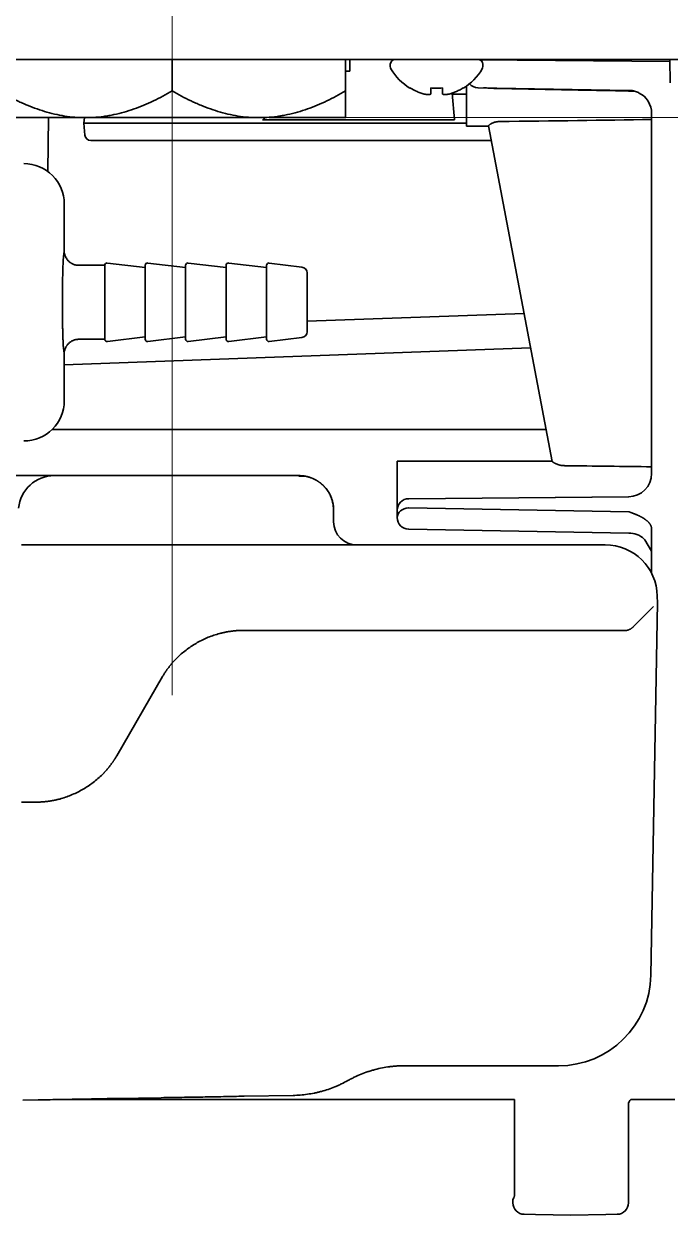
# Model space of a CAD drawing. Extents: x 6327 to 10269, y -393 to 3204.
# Drawn here: x 6962.4 to 7018.3, y 1271 to 1374.1 of the extents above; entities that cross this region are included whole.
import ezdxf

# ---------------------------------------------------------------- set-up
doc = ezdxf.new("R2010")
doc.units = 0
doc.header["$LTSCALE"] = 5
doc.layers.get('0').update_dxf_attribs({"linetype": 'CONTINUOUS', "lineweight": 0})
doc.layers.add('1', color=7, linetype='CONTINUOUS', true_color=0xffffff)

msp = doc.modelspace()

# ---------------------------------------------------------------- linework, layer by layer
at = {"color": 3}
for p, q in [((6975.2, 1416.02), (6975.2, 1316.02)), ((6925.2, 1366.02), (7025.2, 1366.02))]:
    msp.add_line(p, q, dxfattribs=at)
at = {"layer": '1', "color": 7, "linetype": 'Continuous', "lineweight": 35}
for p, q in [((6339.57, 1371.03), (7085.57, 1371.03)), ((6975.2, 1368.32), (6975.2, 1371.03)), ((6990.2, 1368.32), (6990.2, 1371.03)), ((6990.57, 1370.03), (6990.57, 1371.03)), ((6994.07, 1370.63), (6994.07, 1370.43)), ((7001.76, 1371.02), (7018.24, 1370.87)), ((7002.07, 1370.43), (7002.07, 1370.63)), ((7004, 1371.03), (7004.17, 1371)), ((7018.24, 1371.03), (7018.27, 1369.01)), ((6990.57, 1370.03), (6990.2, 1370.03)), ((6995.77, 1368.55), (6995.77, 1368.58)), ((7000.37, 1368.58), (7000.37, 1368.55)), ((7000.67, 1365.28), (7000.67, 1368.75)), ((7001.66, 1368.6), (7014.71, 1368.37)), ((6999.62, 1365.81), (6999.41, 1368.13)), ((6999.42, 1368.03), (7000.67, 1368.03)), ((7016.67, 1335.2), (7016.67, 1366.37)), ((6964.52, 1366.02), (6964.44, 1361.35)), ((6967.02, 1366.02), (6968.38, 1366.02)), ((6967.57, 1365.53), (6967.62, 1366.02)), ((6967.57, 1365.53), (6967.66, 1364.48)), ((6975.57, 1365.53), (6967.57, 1365.53)), ((6975.57, 1365.53), (7000.67, 1365.53)), ((6982.02, 1366.02), (6983.38, 1366.02)), ((6999.62, 1365.81), (6983.03, 1365.81)), ((7000.67, 1365.28), (7002.57, 1365.28)), ((7008.06, 1336.26), (7002.57, 1365.29)), ((6975.57, 1364.03), (6968.16, 1364.03)), ((7002.81, 1364.03), (6975.57, 1364.03)), ((6965.87, 1354.48), (6965.87, 1358.53)), ((6969.37, 1353.23), (6967.12, 1353.23)), ((6969.37, 1353.23), (6969.37, 1346.83)), ((6972.87, 1353.03), (6969.6, 1353.42)), ((6972.87, 1346.83), (6972.87, 1353.23)), ((6976.37, 1353.03), (6973.1, 1353.42)), ((6976.37, 1346.83), (6976.37, 1353.23)), ((6979.87, 1353.03), (6976.6, 1353.42)), ((6979.87, 1346.83), (6979.87, 1353.23)), ((6983.37, 1353.03), (6980.1, 1353.42)), ((6983.37, 1346.83), (6983.37, 1353.23)), ((6986.43, 1353.08), (6983.6, 1353.42)), ((6986.87, 1350.03), (6986.87, 1352.58)), ((6986.87, 1347.47), (6986.87, 1350.03)), ((6986.87, 1348.39), (7005.64, 1349.07)), ((6967.12, 1346.83), (6969.37, 1346.83)), ((6969.6, 1346.63), (6972.87, 1347.03)), ((6973.1, 1346.63), (6976.37, 1347.03)), ((6976.6, 1346.63), (6979.87, 1347.03)), ((6980.1, 1346.63), (6983.37, 1347.03)), ((6983.6, 1346.63), (6986.43, 1346.97)), ((6965.87, 1344.62), (7006.2, 1346.09)), ((6965.87, 1341.52), (6965.87, 1345.58)), ((7007.54, 1339.03), (6964.82, 1339.03)), ((6994.67, 1336.28), (6994.67, 1332.03)), ((7008.06, 1336.28), (6994.67, 1336.28)), ((6961.07, 1335.03), (6965.01, 1335.03)), ((6965.01, 1335.03), (6979.86, 1335.03)), ((6979.86, 1335.03), (6986.18, 1335.03)), ((6995.66, 1333.03), (7014.68, 1333.2)), ((7014.69, 1333.2), (6995.66, 1333.03)), ((7014.71, 1331.9), (6995.66, 1332.23)), ((6989.17, 1332.03), (6989.17, 1331.03)), ((6994.67, 1331.39), (6994.67, 1332.03)), ((7014.71, 1330.06), (6995.66, 1330.39)), ((7016.67, 1330.39), (7016.67, 1326.57)), ((6962.17, 1329.03), (6963.48, 1329.03)), ((6970.54, 1329.03), (6974.5, 1329.03)), ((6981.29, 1329.03), (7012.66, 1329.03)), ((7016.08, 1329.46), (7016.67, 1328.48)), ((7017.17, 1324.03), (7016.61, 1291.81)), ((7017.16, 1324.6), (7017.17, 1324.03)), ((7016.83, 1323.69), (7015.11, 1321.97)), ((7001.5, 1321.63), (6981.29, 1321.63)), ((7011.16, 1321.63), (7001.5, 1321.63)), ((7014.42, 1321.63), (7011.16, 1321.63)), ((6974.36, 1317.63), (6970.41, 1310.78)), ((6962.16, 1306.78), (6963.48, 1306.78)), ((7016.67, 1295.27), (7016.67, 1295.27)), ((6994.03, 1283.88), (6994.09, 1283.88)), ((7001.1, 1283.95), (6995.29, 1283.95)), ((7003.03, 1283.95), (7001.1, 1283.95)), ((7003.03, 1283.95), (7006.19, 1283.95)), ((7006.19, 1283.95), (7006.19, 1283.95)), ((7006.19, 1283.95), (7006.87, 1283.95)), ((7008.55, 1283.95), (7006.87, 1283.95)), ((7008.61, 1283.95), (7008.55, 1283.95)), ((6963.62, 1281), (6962.3, 1280.98)), ((6963.62, 1281), (6962.3, 1280.98)), ((6964.88, 1281.03), (6994.67, 1281.03)), ((6974.26, 1281.19), (6970.31, 1281.12)), ((6985.66, 1281.39), (6981.43, 1281.32)), ((6994.67, 1281.03), (6994.67, 1281.02)), ((6997.15, 1281.03), (7004.82, 1281.03)), ((7004.82, 1281.03), (7004.82, 1272.87)), ((7014.67, 1280.62), (7014.67, 1272.1)), ((7014.88, 1281.03), (7018.67, 1281.03)), ((7004.67, 1272.1), (7004.67, 1272.36)), ((7006.64, 1271.08), (7005.66, 1271.1)), ((7009.67, 1271.03), (7006.64, 1271.08)), ((7012.71, 1271.08), (7009.67, 1271.03)), ((7013.69, 1271.1), (7012.71, 1271.08))]:
    msp.add_line(p, q, dxfattribs=at)
for centre, radius, start, end in [((6994.47, 1370.63), 0.4, 90, 180), ((6994.47, 1370.43), 0.4, 180, 210.3012), ((6998.27, 1372.65), 4.8, 210.3012, 238.6273), ((6997.87, 1372.65), 4.8, 301.3727, 329.6988), ((7001.67, 1370.63), 0.4, 0, 90), ((7001.67, 1370.43), 0.4, 329.6988, 0), ((7005.49, 1370.53), 0.5, 65.8418, 90), ((7006.94, 1370.53), 0.5, 66.5798, 90), ((7001.67, 1369.6), 1, 221.2818, 269), ((7014.67, 1366.37), 2, 0, 63.9381), ((6968.16, 1364.53), 0.5, 185, 270), ((6969.57, 1353.23), 0.2, 83.0635, 180), ((6973.07, 1353.23), 0.2, 83.0635, 180), ((6976.57, 1353.23), 0.2, 83.0635, 180), ((6980.07, 1353.23), 0.2, 83.0635, 180), ((6983.57, 1353.23), 0.2, 83.0635, 180), ((6986.37, 1352.58), 0.5, 0, 83.0635), ((6969.57, 1346.83), 0.2, 180, 276.9365), ((6973.07, 1346.83), 0.2, 180, 276.9365), ((6976.57, 1346.83), 0.2, 180, 276.9365), ((6980.07, 1346.83), 0.2, 180, 276.9365), ((6983.57, 1346.83), 0.2, 180, 276.9365), ((6986.37, 1347.47), 0.5, 276.9365, 0), ((7014.67, 1335.2), 2, 270.4722, 0), ((6965.01, 1331.93), 3.1, 90, 175), ((6995.67, 1332.03), 1, 90.5, 180), ((6995.67, 1332.03), 1, 90.5, 180), ((6991.17, 1331.03), 2, 180, 270), ((6995.67, 1331.39), 1, 180, 269), ((7012.66, 1324.53), 4.5, 1, 90), ((7008.61, 1291.95), 8, 270, 359), ((7015.17, 1280.62), 0.5, 126.0848, 180), ((7004.93, 1272.36), 0.253, 138.182, 180), ((7005.67, 1272.1), 1, 180, 269), ((7013.67, 1272.1), 1, 271, 0)]:
    msp.add_arc(centre, radius, start, end, dxfattribs=at)
for centre, major_axis, ratio, start_param, end_param in [((7007.38, 1370.28), (0, 0.75), 1, 0.000007, 0.38902), ((7003.12, 1367.57), (-0.017, -1), 0.017089, 2.881321, 3.141593), ((6975.2, 1366.02), (15.02, 0), 0.000008, 3.193854, 4.136528), ((6975.2, 1366.02), (15.02, 0), 0.000008, 4.241052, 5.183726), ((6983.39, 1369.91), (0.36, 4.1), 0.121482, 3.152266, 3.47225), ((6975.2, 1366.02), (15.02, 0), 0.000008, 5.305406, 6.283185), ((6929.26, 1367.53), (-131.19, 0.01), 0.017151, 2.172269, 2.300015), ((6962.37, 1358.52), (2.48, 2.48), 0.998783, 5.498396, 7.067974), ((6962.37, 1341.53), (2.48, -2.48), 0.998783, 5.498396, 7.067974), ((6935.6, 1334.03), (-131.19, 0.01), 0.017151, 4.046225, 4.117408)]:
    msp.add_ellipse(centre, major_axis=major_axis, ratio=ratio, start_param=start_param, end_param=end_param, dxfattribs=at)
at = {"layer": '1', "color": 7, "linetype": 'Continuous', "lineweight": 35, "extrusion": (0, 0, -1)}
msp.add_ellipse((6995.67, 1331.39), major_axis=(1, 0), ratio=0.838444, start_param=3.141593, end_param=4.694936, dxfattribs=at)
at = {"layer": '1', "color": 7, "linetype": 'Continuous', "lineweight": 35}
for points, degree, knots in [([(6967.02, 1366.02), (6966.42, 1366.06), (6965.83, 1366.14), (6964.66, 1366.39), (6964.09, 1366.56), (6963.24, 1366.86), (6962.95, 1366.97), (6962.53, 1367.14), (6962.39, 1367.2), (6962.18, 1367.3), (6962.11, 1367.33), (6961.97, 1367.39), (6961.63, 1367.55), (6961.01, 1367.87), (6960.47, 1368.16), (6960.2, 1368.32)], 3, [0, 0, 0, 0, 0.25, 0.25, 0.5, 0.5, 0.625, 0.625, 0.6875, 0.6875, 0.71875, 0.71875, 0.75, 0.875, 1, 1, 1, 1]), ([(6975.2, 1368.32), (6974.67, 1368.01), (6973.58, 1367.43), (6972.47, 1366.96), (6971.34, 1366.56), (6970.76, 1366.39), (6970.02, 1366.24), (6969.88, 1366.21), (6969.65, 1366.17), (6969.58, 1366.15), (6969.43, 1366.13), (6969.06, 1366.08), (6968.68, 1366.04), (6968.38, 1366.02)], 3, [0, 0, 0, 0, 0.25, 0.5, 0.5, 0.75, 0.75, 0.8125, 0.8125, 0.84375, 0.84375, 0.875, 1, 1, 1, 1]), ([(6982.02, 1366.02), (6981.42, 1366.06), (6980.83, 1366.14), (6979.66, 1366.39), (6979.09, 1366.56), (6978.24, 1366.86), (6977.95, 1366.97), (6977.53, 1367.14), (6977.39, 1367.2), (6977.18, 1367.3), (6977.11, 1367.33), (6976.97, 1367.39), (6976.63, 1367.55), (6976.01, 1367.87), (6975.47, 1368.16), (6975.2, 1368.32)], 3, [0, 0, 0, 0, 0.25, 0.25, 0.5, 0.5, 0.625, 0.625, 0.6875, 0.6875, 0.71875, 0.71875, 0.75, 0.875, 1, 1, 1, 1]), ([(6990.2, 1368.32), (6989.67, 1368.01), (6988.58, 1367.43), (6987.47, 1366.96), (6986.34, 1366.56), (6985.76, 1366.39), (6985.02, 1366.24), (6984.88, 1366.21), (6984.65, 1366.17), (6984.58, 1366.15), (6984.43, 1366.13), (6984.06, 1366.08), (6983.68, 1366.04), (6983.38, 1366.02)], 3, [0, 0, 0, 0, 0.25, 0.5, 0.5, 0.75, 0.75, 0.8125, 0.8125, 0.84375, 0.84375, 0.875, 1, 1, 1, 1]), ([(6990.2, 1366.02), (6990.2, 1366.06), (6990.2, 1366.14), (6990.2, 1366.39), (6990.2, 1366.56), (6990.2, 1366.86), (6990.2, 1366.97), (6990.2, 1367.14), (6990.2, 1367.2), (6990.2, 1367.3), (6990.2, 1367.33), (6990.2, 1367.39), (6990.2, 1367.55), (6990.2, 1367.87), (6990.2, 1368.16), (6990.2, 1368.32)], 3, [0, 0, 0, 0, 0.25, 0.25, 0.5, 0.5, 0.625, 0.625, 0.6875, 0.6875, 0.71875, 0.71875, 0.75, 0.875, 1, 1, 1, 1]), ([(6995.77, 1368.58), (6995.98, 1368.46), (6996.19, 1368.35), (6996.51, 1368.21), (6996.62, 1368.17), (6996.84, 1368.09), (6996.96, 1368.06), (6997.07, 1368.03)], 3, [0, 0, 0, 0, 0.5, 0.5, 0.75, 0.75, 1, 1, 1, 1]), ([(6998.57, 1368.58), (6998.57, 1368.46), (6998.57, 1368.35), (6998.57, 1368.21), (6998.57, 1368.17), (6998.57, 1368.09), (6998.57, 1368.06), (6998.57, 1368.03)], 3, [0, 0, 0, 0, 0.5, 0.5, 0.75, 0.75, 1, 1, 1, 1]), ([(7002.12, 1368.59), (7002.21, 1368.59), (7002.29, 1368.58), (7002.46, 1368.57), (7002.55, 1368.57), (7002.72, 1368.56), (7002.8, 1368.55), (7002.97, 1368.54), (7003.06, 1368.54), (7003.14, 1368.54)], 3, [0, 0, 0, 0, 0.25, 0.25, 0.5, 0.5, 0.75, 0.75, 1, 1, 1, 1]), ([(7003.14, 1368.54), (7005.69, 1368.49), (7008.25, 1368.44), (7012.27, 1368.36), (7013.74, 1368.33), (7015.21, 1368.29)], 3, [0, 0, 0, 0, 0.634845, 0.634845, 1, 1, 1, 1]), ([(7014.71, 1368.37), (7014.79, 1368.37), (7014.87, 1368.36), (7014.98, 1368.35), (7015.02, 1368.34), (7015.08, 1368.33), (7015.09, 1368.33), (7015.13, 1368.32), (7015.15, 1368.31), (7015.24, 1368.29), (7015.3, 1368.27), (7015.43, 1368.22), (7015.49, 1368.2), (7015.55, 1368.17)], 3, [0, 0, 0, 0, 0.25, 0.25, 0.375, 0.375, 0.4375, 0.4375, 0.5, 0.5, 0.75, 0.75, 1, 1, 1, 1]), ([(7003.5, 1365.67), (7003.43, 1365.67), (7003.37, 1365.66), (7003.27, 1365.65), (7003.24, 1365.64), (7003.18, 1365.63), (7003.12, 1365.61), (7003.06, 1365.6), (7003.02, 1365.58), (7003.01, 1365.58), (7002.98, 1365.57), (7002.97, 1365.56), (7002.91, 1365.54), (7002.86, 1365.52), (7002.8, 1365.48), (7002.78, 1365.47), (7002.74, 1365.45), (7002.72, 1365.44), (7002.68, 1365.41), (7002.65, 1365.39), (7002.62, 1365.36), (7002.61, 1365.35), (7002.59, 1365.34), (7002.59, 1365.33), (7002.57, 1365.31), (7002.57, 1365.3), (7002.57, 1365.29)], 3, [0, 0, 0, 0, 0.125, 0.125, 0.1875, 0.1875, 0.25, 0.3125, 0.3125, 0.34375, 0.34375, 0.375, 0.375, 0.5, 0.5, 0.5625, 0.5625, 0.625, 0.625, 0.75, 0.75, 0.8125, 0.8125, 0.875, 0.875, 1, 1, 1, 1]), ([(6965.81, 1346.05), (6965.8, 1346.09), (6965.8, 1346.13), (6965.79, 1346.22), (6965.79, 1346.26), (6965.78, 1346.41), (6965.77, 1346.53), (6965.77, 1346.68), (6965.77, 1346.69), (6965.77, 1346.73), (6965.77, 1346.74), (6965.76, 1346.79), (6965.76, 1346.83), (6965.76, 1346.94), (6965.76, 1347.01), (6965.75, 1347.24), (6965.74, 1347.41), (6965.74, 1347.63), (6965.74, 1347.67), (6965.73, 1347.76), (6965.73, 1347.81), (6965.73, 1347.95), (6965.73, 1348.05), (6965.72, 1348.34), (6965.72, 1348.54), (6965.72, 1348.85), (6965.72, 1348.95), (6965.72, 1349.11), (6965.72, 1349.16), (6965.71, 1349.27), (6965.71, 1349.32), (6965.71, 1349.49), (6965.71, 1349.59), (6965.71, 1349.76), (6965.71, 1349.81), (6965.71, 1349.92), (6965.71, 1349.97), (6965.71, 1350.25), (6965.71, 1350.46), (6965.72, 1350.89), (6965.72, 1351.1), (6965.72, 1351.36), (6965.72, 1351.41), (6965.72, 1351.52), (6965.72, 1351.57), (6965.72, 1351.72), (6965.73, 1351.82), (6965.73, 1352.1), (6965.73, 1352.29), (6965.74, 1352.51), (6965.74, 1352.55), (6965.74, 1352.62), (6965.74, 1352.64), (6965.74, 1352.68), (6965.74, 1352.7), (6965.75, 1352.81), (6965.75, 1352.89), (6965.76, 1353.12), (6965.76, 1353.26), (6965.77, 1353.46), (6965.77, 1353.52), (6965.78, 1353.59), (6965.78, 1353.61), (6965.78, 1353.63), (6965.78, 1353.68), (6965.79, 1353.71), (6965.79, 1353.84), (6965.8, 1353.93), (6965.81, 1354)], 3, [0, 0, 0, 0, 0.03125, 0.03125, 0.0625, 0.0625, 0.125, 0.125, 0.132812, 0.132812, 0.140625, 0.140625, 0.15625, 0.15625, 0.1875, 0.1875, 0.25, 0.25, 0.265625, 0.265625, 0.28125, 0.28125, 0.3125, 0.3125, 0.375, 0.375, 0.40625, 0.40625, 0.421875, 0.421875, 0.4375, 0.4375, 0.46875, 0.46875, 0.484375, 0.484375, 0.5, 0.5, 0.5625, 0.5625, 0.625, 0.625, 0.640625, 0.640625, 0.65625, 0.65625, 0.6875, 0.6875, 0.75, 0.75, 0.765625, 0.765625, 0.773437, 0.773437, 0.78125, 0.78125, 0.8125, 0.8125, 0.875, 0.875, 0.90625, 0.90625, 0.914062, 0.914062, 0.921875, 0.9375, 0.9375, 1, 1, 1, 1]), ([(6965.81, 1354), (6965.81, 1354.02), (6965.81, 1354.05), (6965.82, 1354.1), (6965.82, 1354.12), (6965.82, 1354.16), (6965.83, 1354.18), (6965.83, 1354.23), (6965.84, 1354.28), (6965.85, 1354.34), (6965.85, 1354.36), (6965.85, 1354.4), (6965.85, 1354.42), (6965.85, 1354.44)], 3, [0, 0, 0, 0, 0.25, 0.25, 0.375, 0.375, 0.5, 0.5, 0.75, 0.75, 0.875, 0.875, 1, 1, 1, 1]), ([(6965.87, 1354.48), (6965.87, 1354.39), (6965.88, 1354.31), (6965.9, 1354.19), (6965.91, 1354.15), (6965.93, 1354.09), (6965.94, 1354.07), (6965.95, 1354.04), (6965.96, 1354.02), (6966, 1353.92), (6966.04, 1353.85), (6966.09, 1353.77), (6966.11, 1353.75), (6966.13, 1353.72), (6966.14, 1353.7), (6966.18, 1353.65), (6966.21, 1353.62), (6966.3, 1353.53), (6966.36, 1353.48), (6966.45, 1353.43), (6966.46, 1353.41), (6966.5, 1353.39), (6966.55, 1353.36), (6966.64, 1353.32), (6966.72, 1353.29), (6966.78, 1353.27), (6966.8, 1353.27), (6966.84, 1353.26), (6966.86, 1353.25), (6966.92, 1353.24), (6966.96, 1353.24), (6967.02, 1353.23), (6967.05, 1353.23), (6967.08, 1353.23), (6967.1, 1353.23), (6967.11, 1353.23), (6967.12, 1353.23)], 3, [0, 0, 0, 0, 0.125, 0.125, 0.1875, 0.1875, 0.21875, 0.21875, 0.25, 0.25, 0.375, 0.375, 0.40625, 0.40625, 0.4375, 0.4375, 0.5, 0.5, 0.625, 0.625, 0.65625, 0.65625, 0.6875, 0.75, 0.8125, 0.8125, 0.84375, 0.84375, 0.875, 0.875, 0.9375, 0.9375, 0.96875, 0.984375, 0.984375, 1, 1, 1, 1]), ([(6967.12, 1346.83), (6967.11, 1346.83), (6967.1, 1346.83), (6967.08, 1346.83), (6967.05, 1346.82), (6967.02, 1346.82), (6966.96, 1346.82), (6966.92, 1346.81), (6966.86, 1346.8), (6966.84, 1346.79), (6966.8, 1346.78), (6966.78, 1346.78), (6966.72, 1346.76), (6966.64, 1346.73), (6966.55, 1346.69), (6966.5, 1346.66), (6966.46, 1346.64), (6966.45, 1346.63), (6966.36, 1346.57), (6966.3, 1346.52), (6966.21, 1346.43), (6966.18, 1346.4), (6966.14, 1346.35), (6966.13, 1346.34), (6966.11, 1346.3), (6966.09, 1346.29), (6966.04, 1346.2), (6966, 1346.13), (6965.96, 1346.04), (6965.95, 1346.02), (6965.94, 1345.98), (6965.93, 1345.96), (6965.91, 1345.9), (6965.9, 1345.86), (6965.88, 1345.74), (6965.87, 1345.66), (6965.87, 1345.58)], 3, [0, 0, 0, 0, 0.015625, 0.015625, 0.03125, 0.0625, 0.0625, 0.125, 0.125, 0.15625, 0.15625, 0.1875, 0.1875, 0.25, 0.3125, 0.34375, 0.34375, 0.375, 0.375, 0.5, 0.5, 0.5625, 0.5625, 0.59375, 0.59375, 0.625, 0.625, 0.75, 0.75, 0.78125, 0.78125, 0.8125, 0.8125, 0.875, 0.875, 1, 1, 1, 1]), ([(6965.85, 1345.61), (6965.85, 1345.61), (6965.85, 1345.61), (6965.85, 1345.61), (6965.85, 1345.62), (6965.85, 1345.62), (6965.85, 1345.63), (6965.85, 1345.65), (6965.85, 1345.66), (6965.85, 1345.69), (6965.85, 1345.71), (6965.84, 1345.76), (6965.84, 1345.78), (6965.83, 1345.82), (6965.83, 1345.84), (6965.83, 1345.88), (6965.82, 1345.9), (6965.82, 1345.93), (6965.82, 1345.95), (6965.81, 1346), (6965.81, 1346.03), (6965.81, 1346.05)], 3, [0, 0, 0, 0, 0.001953, 0.003906, 0.007812, 0.015625, 0.03125, 0.0625, 0.125, 0.125, 0.25, 0.25, 0.375, 0.375, 0.5, 0.5, 0.625, 0.625, 0.75, 0.75, 1, 1, 1, 1]), ([(7008.06, 1336.26), (7008.06, 1336.25), (7008.07, 1336.24), (7008.1, 1336.22), (7008.11, 1336.21), (7008.12, 1336.2), (7008.13, 1336.2), (7008.14, 1336.19), (7008.15, 1336.18), (7008.19, 1336.16), (7008.22, 1336.14), (7008.27, 1336.11), (7008.28, 1336.11), (7008.3, 1336.1), (7008.34, 1336.08), (7008.4, 1336.05), (7008.45, 1336.03), (7008.5, 1336.01), (7008.53, 1336), (7008.61, 1335.97), (7008.67, 1335.96), (7008.76, 1335.93), (7008.79, 1335.92), (7008.86, 1335.91), (7008.89, 1335.91), (7008.99, 1335.89), (7009.06, 1335.89), (7009.13, 1335.89)], 3, [0, 0, 0, 0, 0.125, 0.125, 0.1875, 0.1875, 0.21875, 0.21875, 0.25, 0.25, 0.375, 0.375, 0.40625, 0.40625, 0.4375, 0.5, 0.5625, 0.5625, 0.625, 0.625, 0.75, 0.75, 0.8125, 0.8125, 0.875, 0.875, 1, 1, 1, 1]), ([(6986.31, 1335.02), (6986.32, 1335.02), (6986.34, 1335.02), (6986.36, 1335.02), (6986.39, 1335.02), (6986.42, 1335.02), (6986.45, 1335.01), (6986.47, 1335.01), (6986.5, 1335.01), (6986.53, 1335), (6986.56, 1335), (6986.59, 1335), (6986.62, 1334.99), (6986.65, 1334.99), (6986.68, 1334.98), (6986.71, 1334.98), (6986.74, 1334.97), (6986.77, 1334.97), (6986.8, 1334.96), (6986.83, 1334.95), (6986.86, 1334.95), (6986.89, 1334.94), (6986.92, 1334.93), (6986.95, 1334.92), (6986.99, 1334.91), (6987.02, 1334.9), (6987.05, 1334.89), (6987.09, 1334.88), (6987.12, 1334.87), (6987.15, 1334.86), (6987.19, 1334.85), (6987.22, 1334.84), (6987.25, 1334.83), (6987.29, 1334.81), (6987.32, 1334.8), (6987.36, 1334.78), (6987.39, 1334.77), (6987.42, 1334.75), (6987.46, 1334.74), (6987.49, 1334.72), (6987.53, 1334.7), (6987.56, 1334.68), (6987.6, 1334.67), (6987.63, 1334.65), (6987.67, 1334.63), (6987.7, 1334.61), (6987.74, 1334.59), (6987.77, 1334.56), (6987.81, 1334.54), (6987.84, 1334.52), (6987.88, 1334.49), (6987.91, 1334.47), (6987.95, 1334.44), (6987.98, 1334.42), (6988.02, 1334.39), (6988.05, 1334.36), (6988.09, 1334.34), (6988.12, 1334.31), (6988.15, 1334.28), (6988.19, 1334.25), (6988.22, 1334.22), (6988.25, 1334.19), (6988.29, 1334.15), (6988.32, 1334.12), (6988.35, 1334.09), (6988.39, 1334.05), (6988.42, 1334.02), (6988.53, 1333.89), (6988.69, 1333.68), (6988.86, 1333.38), (6988.97, 1333.12), (6989.04, 1332.92), (6989.08, 1332.77), (6989.1, 1332.67), (6989.12, 1332.61), (6989.12, 1332.57), (6989.13, 1332.52), (6989.14, 1332.48), (6989.15, 1332.43), (6989.15, 1332.39), (6989.16, 1332.34), (6989.16, 1332.29), (6989.17, 1332.24), (6989.17, 1332.19), (6989.17, 1332.13), (6989.17, 1332.08), (6989.17, 1332.04), (6989.17, 1332.03)], 3, [0, 0, 0, 0, 0.005711, 0.011495, 0.017353, 0.023285, 0.02929, 0.035368, 0.04152, 0.047746, 0.054045, 0.060418, 0.066864, 0.073383, 0.079977, 0.086643, 0.093383, 0.100197, 0.107084, 0.114045, 0.12108, 0.128187, 0.135369, 0.142624, 0.149952, 0.157354, 0.16483, 0.172379, 0.180001, 0.187698, 0.195467, 0.20331, 0.211227, 0.219217, 0.227281, 0.235419, 0.243629, 0.251914, 0.260272, 0.268703, 0.277208, 0.285787, 0.294439, 0.303165, 0.311964, 0.320836, 0.329783, 0.338803, 0.347896, 0.357063, 0.366303, 0.375617, 0.385005, 0.394466, 0.404, 0.413608, 0.42329, 0.433045, 0.442874, 0.452776, 0.462752, 0.472802, 0.482925, 0.493121, 0.503391, 0.513735, 0.524152, 0.534643, 0.623108, 0.698011, 0.759344, 0.807101, 0.841277, 0.861867, 0.871179, 0.880709, 0.890458, 0.900427, 0.910614, 0.921021, 0.931646, 0.942491, 0.953555, 0.964837, 0.976339, 0.98806, 1, 1, 1, 1]), ([(6989.16, 1332.05), (6989.16, 1332.06), (6989.16, 1332.08), (6989.16, 1332.11), (6989.16, 1332.14), (6989.16, 1332.17), (6989.16, 1332.2), (6989.15, 1332.23), (6989.15, 1332.27), (6989.15, 1332.3), (6989.14, 1332.34), (6989.14, 1332.38), (6989.14, 1332.42), (6989.13, 1332.46), (6989.12, 1332.51), (6989.12, 1332.55), (6989.11, 1332.59), (6989.09, 1332.67), (6989.07, 1332.78), (6989.03, 1332.91), (6989, 1333.01), (6988.97, 1333.1), (6988.94, 1333.16), (6988.92, 1333.21), (6988.89, 1333.27), (6988.87, 1333.33), (6988.84, 1333.38), (6988.81, 1333.44), (6988.78, 1333.5), (6988.74, 1333.56), (6988.71, 1333.61), (6988.67, 1333.67), (6988.64, 1333.72), (6988.6, 1333.78), (6988.56, 1333.83), (6988.52, 1333.89), (6988.48, 1333.94), (6988.43, 1333.99), (6988.39, 1334.04), (6988.34, 1334.09), (6988.3, 1334.14), (6988.25, 1334.18), (6988.2, 1334.23), (6988.15, 1334.27), (6988.1, 1334.32), (6988.05, 1334.36), (6988, 1334.4), (6987.95, 1334.44), (6987.89, 1334.48), (6987.84, 1334.52), (6987.79, 1334.55), (6987.75, 1334.58), (6987.71, 1334.6), (6987.68, 1334.62), (6987.63, 1334.64), (6987.59, 1334.67), (6987.54, 1334.69), (6987.49, 1334.72), (6987.44, 1334.74), (6987.38, 1334.77), (6987.32, 1334.8), (6987.24, 1334.83), (6987.14, 1334.87), (6987.03, 1334.9), (6986.94, 1334.93), (6986.86, 1334.95), (6986.8, 1334.96), (6986.75, 1334.97), (6986.72, 1334.98), (6986.69, 1334.98), (6986.66, 1334.99), (6986.62, 1334.99), (6986.59, 1335), (6986.57, 1335), (6986.54, 1335), (6986.51, 1335.01), (6986.48, 1335.01), (6986.45, 1335.01), (6986.42, 1335.02), (6986.39, 1335.02), (6986.37, 1335.02), (6986.34, 1335.02), (6986.32, 1335.02), (6986.31, 1335.02)], 3, [0, 0, 0, 0, 0.006046, 0.012363, 0.018955, 0.025824, 0.032973, 0.040405, 0.048123, 0.056131, 0.06443, 0.073025, 0.081918, 0.091113, 0.100612, 0.110419, 0.120536, 0.130967, 0.164023, 0.19279, 0.217083, 0.236764, 0.251727, 0.2619, 0.276129, 0.290414, 0.30475, 0.319136, 0.333569, 0.348044, 0.362558, 0.377109, 0.391693, 0.406307, 0.420946, 0.435608, 0.450288, 0.464984, 0.479691, 0.494406, 0.509126, 0.523846, 0.538531, 0.553213, 0.567888, 0.582554, 0.597206, 0.611842, 0.626458, 0.641052, 0.655618, 0.663935, 0.672961, 0.682692, 0.693122, 0.704246, 0.716059, 0.728551, 0.741716, 0.755543, 0.770022, 0.78514, 0.814254, 0.839447, 0.860804, 0.878407, 0.89233, 0.902636, 0.909374, 0.916327, 0.923205, 0.930006, 0.936732, 0.943384, 0.949961, 0.956466, 0.962898, 0.969258, 0.975546, 0.981764, 0.987912, 0.99399, 1, 1, 1, 1]), ([(7016.67, 1330.39), (7016.67, 1330.63), (7016.51, 1330.86), (7016.36, 1331.07), (7016.07, 1331.27), (7015.84, 1331.43), (7015.49, 1331.59), (7015.33, 1331.66), (7015.12, 1331.74), (7014.97, 1331.8), (7014.71, 1331.9)], 2, [0, 0, 0, 0.25, 0.25, 0.5, 0.5, 0.75, 0.75, 0.875, 0.875, 1, 1, 1]), ([(7016.08, 1329.46), (7016.06, 1329.48), (7015.9, 1329.71), (7015.4, 1329.96), (7014.95, 1330.05), (7014.71, 1330.06)], 3, [0, 0, 0, 0, 0.066204, 0.548499, 1, 1, 1, 1]), ([(6963.48, 1329.03), (6964.07, 1329.03), (6964.66, 1329.03), (6965.84, 1329.03), (6966.42, 1329.03), (6967.6, 1329.03), (6968.19, 1329.03), (6969.07, 1329.03), (6969.37, 1329.03), (6969.81, 1329.03), (6969.96, 1329.03), (6970.25, 1329.03), (6970.4, 1329.03), (6970.54, 1329.03)], 3, [0, 0, 0, 0, 0.25, 0.25, 0.5, 0.5, 0.75, 0.75, 0.875, 0.875, 0.9375, 0.9375, 1, 1, 1, 1]), ([(6974.5, 1329.03), (6974.64, 1329.03), (6974.78, 1329.03), (6975.07, 1329.03), (6975.21, 1329.03), (6975.63, 1329.03), (6975.91, 1329.03), (6976.76, 1329.03), (6977.33, 1329.03), (6978.46, 1329.03), (6979.03, 1329.03), (6980.16, 1329.03), (6980.73, 1329.03), (6981.29, 1329.03)], 3, [0, 0, 0, 0, 0.0625, 0.0625, 0.125, 0.125, 0.25, 0.25, 0.5, 0.5, 0.75, 0.75, 1, 1, 1, 1]), ([(6981.29, 1321.63), (6981.28, 1321.63), (6981.25, 1321.63), (6981.21, 1321.63), (6981.16, 1321.63), (6981.12, 1321.62), (6981.08, 1321.62), (6981.03, 1321.62), (6980.99, 1321.62), (6980.95, 1321.62), (6980.9, 1321.62), (6980.86, 1321.61), (6980.82, 1321.61), (6980.77, 1321.61), (6980.73, 1321.61), (6980.69, 1321.6), (6980.64, 1321.6), (6980.6, 1321.59), (6980.56, 1321.59), (6980.51, 1321.59), (6980.47, 1321.58), (6980.42, 1321.58), (6980.38, 1321.57), (6980.34, 1321.57), (6980.29, 1321.56), (6980.25, 1321.55), (6980.21, 1321.55), (6980.16, 1321.54), (6980.12, 1321.53), (6980.08, 1321.53), (6980.03, 1321.52), (6979.99, 1321.51), (6979.95, 1321.51), (6979.9, 1321.5), (6979.86, 1321.49), (6979.82, 1321.48), (6979.77, 1321.47), (6979.73, 1321.46), (6979.69, 1321.45), (6979.64, 1321.44), (6979.6, 1321.43), (6979.56, 1321.42), (6979.51, 1321.41), (6979.47, 1321.4), (6979.43, 1321.39), (6979.38, 1321.38), (6979.34, 1321.37), (6979.15, 1321.32), (6978.8, 1321.22), (6978.32, 1321.04), (6977.84, 1320.82), (6977.38, 1320.58), (6976.93, 1320.31), (6976.5, 1320.01), (6976.09, 1319.68), (6975.8, 1319.43), (6975.63, 1319.26), (6975.58, 1319.21), (6975.52, 1319.15), (6975.46, 1319.09), (6975.41, 1319.03), (6975.35, 1318.97), (6975.3, 1318.91), (6975.24, 1318.85), (6975.19, 1318.79), (6975.14, 1318.73), (6975.08, 1318.66), (6975.03, 1318.6), (6974.98, 1318.53), (6974.93, 1318.47), (6974.88, 1318.4), (6974.83, 1318.33), (6974.78, 1318.27), (6974.73, 1318.2), (6974.68, 1318.13), (6974.63, 1318.06), (6974.59, 1317.99), (6974.54, 1317.92), (6974.5, 1317.85), (6974.45, 1317.77), (6974.41, 1317.7), (6974.38, 1317.65), (6974.36, 1317.63)], 3, [0, 0, 0, 0, 0.005159, 0.010321, 0.015487, 0.020656, 0.025829, 0.031005, 0.036185, 0.041369, 0.046557, 0.051749, 0.056944, 0.062143, 0.067347, 0.072554, 0.077765, 0.08298, 0.088199, 0.093423, 0.09865, 0.103882, 0.109118, 0.114358, 0.119602, 0.124851, 0.130103, 0.135361, 0.140622, 0.145888, 0.151158, 0.156433, 0.161712, 0.166996, 0.172284, 0.177577, 0.182874, 0.188176, 0.193482, 0.198793, 0.204108, 0.209428, 0.214753, 0.220082, 0.225416, 0.230755, 0.236098, 0.241446, 0.302414, 0.36414, 0.426616, 0.489829, 0.551404, 0.613953, 0.677452, 0.741888, 0.751493, 0.761122, 0.770777, 0.780457, 0.790162, 0.799893, 0.809649, 0.81943, 0.829237, 0.839069, 0.848927, 0.85881, 0.86872, 0.878655, 0.888617, 0.898605, 0.90862, 0.918661, 0.92873, 0.938826, 0.94895, 0.959102, 0.969283, 0.979492, 0.989731, 1, 1, 1, 1]), ([(6963.48, 1306.78), (6963.49, 1306.78), (6963.52, 1306.78), (6963.57, 1306.78), (6963.61, 1306.78), (6963.65, 1306.78), (6963.7, 1306.78), (6963.74, 1306.78), (6963.78, 1306.78), (6963.83, 1306.78), (6963.87, 1306.79), (6963.91, 1306.79), (6963.96, 1306.79), (6964, 1306.79), (6964.04, 1306.8), (6964.09, 1306.8), (6964.13, 1306.8), (6964.17, 1306.81), (6964.22, 1306.81), (6964.26, 1306.82), (6964.3, 1306.82), (6964.35, 1306.83), (6964.39, 1306.83), (6964.43, 1306.84), (6964.48, 1306.84), (6964.52, 1306.85), (6964.56, 1306.85), (6964.61, 1306.86), (6964.65, 1306.87), (6964.7, 1306.87), (6964.74, 1306.88), (6964.78, 1306.89), (6964.83, 1306.9), (6964.87, 1306.9), (6964.91, 1306.91), (6964.96, 1306.92), (6965, 1306.93), (6965.04, 1306.94), (6965.09, 1306.95), (6965.13, 1306.96), (6965.17, 1306.97), (6965.22, 1306.98), (6965.26, 1306.99), (6965.3, 1307), (6965.35, 1307.01), (6965.39, 1307.02), (6965.43, 1307.03), (6965.63, 1307.08), (6965.97, 1307.19), (6966.45, 1307.37), (6966.93, 1307.58), (6967.39, 1307.82), (6967.84, 1308.09), (6968.27, 1308.39), (6968.69, 1308.72), (6968.97, 1308.98), (6969.14, 1309.14), (6969.2, 1309.2), (6969.25, 1309.25), (6969.31, 1309.31), (6969.36, 1309.37), (6969.42, 1309.43), (6969.47, 1309.49), (6969.53, 1309.55), (6969.58, 1309.61), (6969.64, 1309.68), (6969.69, 1309.74), (6969.74, 1309.8), (6969.79, 1309.87), (6969.84, 1309.93), (6969.89, 1310), (6969.94, 1310.07), (6969.99, 1310.13), (6970.04, 1310.2), (6970.09, 1310.27), (6970.14, 1310.34), (6970.18, 1310.41), (6970.23, 1310.48), (6970.28, 1310.56), (6970.32, 1310.63), (6970.37, 1310.7), (6970.39, 1310.75), (6970.41, 1310.78)], 3, [0, 0, 0, 0, 0.005159, 0.010321, 0.015487, 0.020656, 0.025829, 0.031005, 0.036185, 0.041369, 0.046557, 0.051749, 0.056944, 0.062143, 0.067347, 0.072554, 0.077765, 0.08298, 0.088199, 0.093423, 0.09865, 0.103882, 0.109118, 0.114358, 0.119602, 0.124851, 0.130103, 0.135361, 0.140622, 0.145888, 0.151158, 0.156433, 0.161712, 0.166996, 0.172284, 0.177577, 0.182874, 0.188176, 0.193482, 0.198793, 0.204108, 0.209428, 0.214753, 0.220082, 0.225416, 0.230755, 0.236098, 0.241446, 0.302414, 0.36414, 0.426616, 0.489829, 0.551404, 0.613953, 0.677452, 0.741888, 0.751493, 0.761122, 0.770777, 0.780457, 0.790162, 0.799893, 0.809649, 0.81943, 0.829237, 0.839069, 0.848927, 0.85881, 0.86872, 0.878655, 0.888617, 0.898605, 0.90862, 0.918661, 0.92873, 0.938826, 0.94895, 0.959102, 0.969283, 0.979492, 0.989731, 1, 1, 1, 1]), ([(6995.29, 1283.96), (6995.08, 1283.96), (6994.87, 1283.95), (6994.55, 1283.93), (6994.44, 1283.92), (6994.23, 1283.9), (6994.12, 1283.89), (6993.59, 1283.82), (6993.17, 1283.74), (6992.66, 1283.6), (6992.55, 1283.57), (6992.4, 1283.53), (6992.35, 1283.51), (6992.25, 1283.48), (6991.99, 1283.4), (6991.54, 1283.23), (6991.15, 1283.06), (6990.86, 1282.92), (6990.77, 1282.87), (6990.58, 1282.78), (6990.48, 1282.72), (6990.39, 1282.67)], 3, [0, 0, 0, 0, 0.125, 0.125, 0.1875, 0.1875, 0.25, 0.25, 0.5, 0.5, 0.5625, 0.5625, 0.59375, 0.59375, 0.625, 0.75, 0.875, 0.875, 0.9375, 0.9375, 1, 1, 1, 1]), ([(6990.39, 1282.67), (6990.21, 1282.57), (6990.03, 1282.48), (6989.75, 1282.34), (6989.65, 1282.3), (6989.47, 1282.21), (6989.37, 1282.17), (6988.89, 1281.98), (6988.5, 1281.84), (6988.01, 1281.71), (6987.91, 1281.68), (6987.71, 1281.64), (6987.61, 1281.61), (6987.3, 1281.55), (6987.1, 1281.52), (6986.49, 1281.43), (6986.08, 1281.4), (6985.66, 1281.39)], 3, [0, 0, 0, 0, 0.125, 0.125, 0.1875, 0.1875, 0.25, 0.25, 0.5, 0.5, 0.5625, 0.5625, 0.625, 0.625, 0.75, 0.75, 1, 1, 1, 1]), ([(6970.31, 1281.12), (6970.17, 1281.12), (6970.03, 1281.12), (6969.75, 1281.11), (6969.61, 1281.11), (6969.19, 1281.1), (6968.91, 1281.1), (6968.08, 1281.08), (6967.52, 1281.07), (6966.41, 1281.05), (6965.85, 1281.04), (6964.73, 1281.02), (6964.18, 1281.01), (6963.62, 1281)], 3, [0, 0, 0, 0, 0.0625, 0.0625, 0.125, 0.125, 0.25, 0.25, 0.5, 0.5, 0.75, 0.75, 1, 1, 1, 1]), ([(6981.43, 1281.32), (6980.83, 1281.31), (6980.24, 1281.3), (6979.04, 1281.27), (6978.44, 1281.26), (6977.25, 1281.24), (6976.65, 1281.23), (6975.75, 1281.22), (6975.46, 1281.21), (6974.86, 1281.2), (6974.56, 1281.2), (6974.26, 1281.19)], 3, [0, 0, 0, 0, 0.25, 0.25, 0.5, 0.5, 0.75, 0.75, 0.875, 0.875, 1, 1, 1, 1]), ([(6994.67, 1281.03), (6994.67, 1281.03), (6994.67, 1281.03), (6994.67, 1281.03), (6994.67, 1281.03), (6994.67, 1281.03), (6994.68, 1281.03), (6994.68, 1281.03), (6994.68, 1281.03), (6994.68, 1281.03), (6994.68, 1281.03), (6994.68, 1281.03), (6994.69, 1281.03), (6994.69, 1281.03), (6994.69, 1281.03), (6994.7, 1281.03), (6994.7, 1281.03), (6994.7, 1281.03), (6994.71, 1281.03), (6994.71, 1281.03), (6994.71, 1281.03), (6994.72, 1281.03), (6994.72, 1281.03), (6994.73, 1281.03), (6994.73, 1281.03), (6994.74, 1281.03), (6994.75, 1281.03), (6994.75, 1281.03), (6994.76, 1281.03), (6994.76, 1281.03), (6994.77, 1281.03), (6994.78, 1281.03), (6994.78, 1281.03), (6994.79, 1281.03), (6994.8, 1281.03), (6994.81, 1281.03), (6994.81, 1281.03), (6994.82, 1281.03), (6994.83, 1281.03), (6994.84, 1281.03), (6994.85, 1281.03), (6994.86, 1281.03), (6994.87, 1281.03), (6994.88, 1281.03), (6994.89, 1281.03), (6994.9, 1281.03), (6994.91, 1281.03), (6994.92, 1281.03), (6994.93, 1281.03), (6994.94, 1281.03), (6994.95, 1281.03), (6994.96, 1281.03), (6994.97, 1281.03), (6994.98, 1281.03), (6995, 1281.03), (6995.01, 1281.03), (6995.02, 1281.03), (6995.03, 1281.03), (6995.05, 1281.03), (6995.06, 1281.03), (6995.07, 1281.03), (6995.09, 1281.03), (6995.1, 1281.03), (6995.12, 1281.03), (6995.13, 1281.03), (6995.15, 1281.03), (6995.16, 1281.03), (6995.18, 1281.03), (6995.19, 1281.03), (6995.21, 1281.03), (6995.22, 1281.03), (6995.24, 1281.03), (6995.25, 1281.03), (6995.27, 1281.03), (6995.29, 1281.03), (6995.3, 1281.03), (6995.34, 1281.03), (6995.4, 1281.03), (6995.48, 1281.03), (6995.57, 1281.03), (6995.67, 1281.03), (6995.77, 1281.03), (6995.88, 1281.03), (6996, 1281.03), (6996.11, 1281.03), (6996.21, 1281.03), (6996.31, 1281.03), (6996.41, 1281.03), (6996.51, 1281.03), (6996.58, 1281.03), (6996.62, 1281.03), (6996.63, 1281.03), (6996.65, 1281.03), (6996.67, 1281.03), (6996.69, 1281.03), (6996.71, 1281.03), (6996.74, 1281.03), (6996.77, 1281.03), (6996.8, 1281.03), (6996.83, 1281.03), (6996.87, 1281.03), (6996.91, 1281.03), (6996.95, 1281.03), (6997, 1281.03), (6997.05, 1281.03), (6997.1, 1281.03), (6997.13, 1281.03), (6997.15, 1281.03)], 3, [0, 0, 0, 0, 0.004806, 0.011048, 0.017292, 0.023539, 0.029788, 0.03604, 0.042294, 0.048552, 0.054813, 0.061077, 0.067344, 0.073615, 0.079889, 0.086167, 0.092448, 0.098733, 0.105023, 0.111316, 0.117613, 0.123914, 0.13022, 0.13653, 0.142844, 0.149163, 0.155487, 0.161815, 0.168148, 0.174485, 0.180828, 0.187176, 0.193528, 0.199886, 0.206249, 0.212617, 0.218991, 0.22537, 0.231755, 0.238145, 0.244541, 0.250943, 0.257351, 0.263764, 0.270183, 0.276609, 0.283041, 0.289479, 0.295923, 0.302373, 0.30883, 0.315294, 0.321764, 0.328241, 0.334725, 0.341216, 0.347713, 0.354218, 0.36073, 0.367249, 0.373776, 0.38031, 0.386852, 0.393402, 0.399959, 0.406524, 0.413098, 0.419679, 0.426269, 0.432868, 0.439475, 0.44609, 0.452715, 0.459348, 0.465991, 0.472643, 0.479305, 0.508515, 0.538502, 0.569253, 0.60076, 0.633012, 0.666001, 0.69972, 0.734169, 0.75985, 0.785792, 0.812005, 0.838501, 0.865298, 0.867758, 0.870923, 0.87479, 0.879356, 0.884616, 0.890567, 0.897203, 0.904519, 0.912509, 0.921168, 0.93049, 0.940467, 0.951095, 0.962367, 0.974278, 0.986824, 1, 1, 1, 1]), ([(7004.82, 1272.87), (7004.82, 1272.86), (7004.82, 1272.81), (7004.81, 1272.72), (7004.79, 1272.62), (7004.77, 1272.55), (7004.75, 1272.53), (7004.75, 1272.53), (7004.75, 1272.53)], 3, [0, 0, 0, 0, 0.068325, 0.282584, 0.519574, 0.800413, 0.948562, 1, 1, 1, 1])]:
    msp.add_open_spline(points, degree=degree, knots=knots, dxfattribs=at)
for points, degree in [([(6997.57, 1368.03), (6997.57, 1368.04), (6997.57, 1368.07), (6997.57, 1368.12), (6997.57, 1368.18), (6997.57, 1368.24), (6997.57, 1368.31), (6997.57, 1368.38), (6997.57, 1368.47), (6997.57, 1368.54), (6997.57, 1368.58)], 3), ([(6997.57, 1368.58), (6997.74, 1368.56), (6998.07, 1368.54), (6998.41, 1368.56), (6998.57, 1368.58)], 3), ([(6999.07, 1368.03), (6999.13, 1368.04), (6999.24, 1368.07), (6999.4, 1368.12), (6999.56, 1368.18), (6999.71, 1368.24), (6999.86, 1368.31), (7000.02, 1368.38), (7000.19, 1368.47), (7000.31, 1368.54), (7000.37, 1368.58)], 3), ([(6997.07, 1368.03), (6997.1, 1368.03), (6997.14, 1368.02), (6997.22, 1368.02), (6997.29, 1368.01), (6997.36, 1368.01), (6997.43, 1368.02), (6997.5, 1368.02), (6997.55, 1368.03), (6997.57, 1368.03)], 3), ([(6998.57, 1368.03), (6998.6, 1368.03), (6998.65, 1368.02), (6998.72, 1368.02), (6998.8, 1368.01), (6998.87, 1368.01), (6998.93, 1368.02), (6999, 1368.02), (6999.05, 1368.03), (6999.07, 1368.03)], 3), ([(6986.5, 1334.98), (6986.17, 1334.98)], 1), ([(6986.18, 1335.03), (6986.23, 1335.03), (6986.27, 1335.02), (6986.31, 1335.02)], 3), ([(6986.74, 1334.97), (6986.5, 1334.98)], 1), ([(7015.11, 1321.97), (7014.77, 1321.63), (7014.42, 1321.63)], 2)]:
    msp.add_open_spline(points, degree=degree, dxfattribs=at)

doc.saveas('drawing.dxf')
